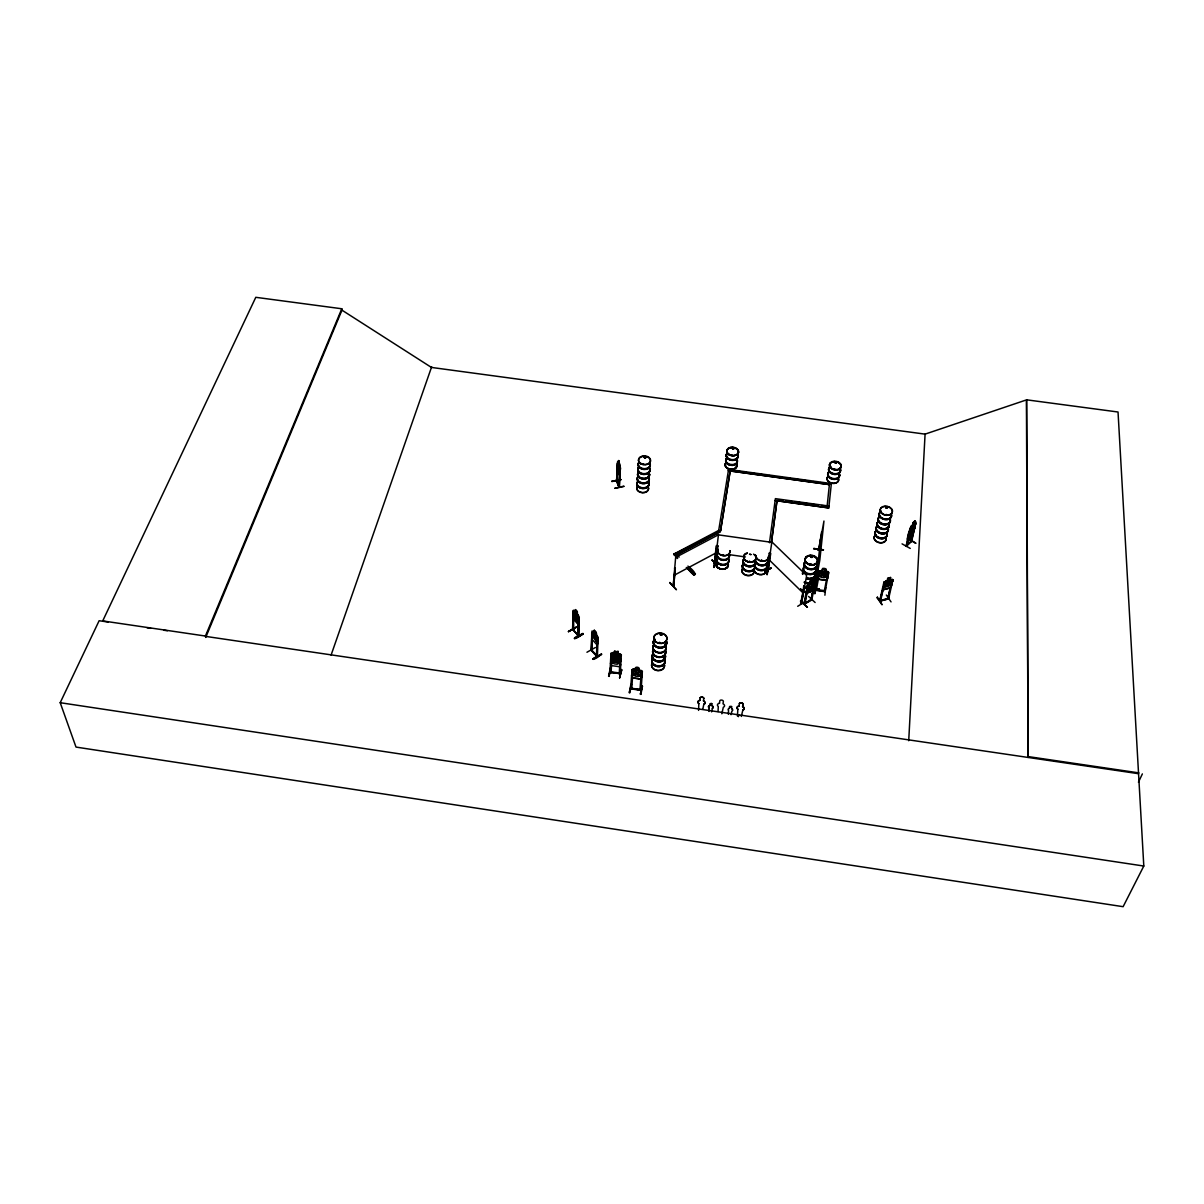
<?xml version="1.0" encoding="UTF-8"?>
<svg xmlns="http://www.w3.org/2000/svg" width="1204" height="1204" viewBox="0 0 1204 1204"><rect width="100%" height="100%" fill="white"/><g stroke="black" fill="none" stroke-linecap="round" stroke-linejoin="round"><path stroke-width="1.5" d="M659.039 642.785L659.942 643.011L659.1 642.695M660.048 642.936L659.416 642.801M660.996 633.801L660.424 634.628L661.688 633.981M659.009 642.68L659.792 642.951M568.469 631.739L576.927 626.848L568.484 631.378M572.547 629.677L573.285 610.443L579.274 616.945L578.778 636.013L572.547 628.97L578.417 636.179L578.341 617.923L578.883 618.51M572.637 629L573.51 630.143L573.375 610.398L575.331 611.993L575.407 609.6L577.228 611.828L578.116 619.879L577.092 620.542L575.256 618.51L574.413 611.587L575.422 611.948M573.104 630.219L573.315 611.858L573.51 630.143M644.275 457.385C645.976 459.762 646.458 455.293 644.215 457.294M575.798 610.473L576.972 611.782M643.448 464.022L643.658 464.458M644.215 457.46L645.901 457.038M578.552 615.545L577.167 614.025L577.378 611.767L575.316 609.645M578.341 617.923L577.905 635.592C579.786 635.682 576.957 633.665 578.733 635.908M578.131 634.643L578.432 635.546L573.224 629.842M578.371 636.103L578.642 617.757M698.576 710.39L698.802 703.527A3.597 2.167 9.3 0 1 699.93 700.231L699.9 700.412A3.597 2.167 9.3 0 0 698.771 703.693L698.802 703.527M582.871 633.454C576.46 640.257 567.505 639.971 582.902 633.545M714.649 561.726C712.753 576.129 715.522 558.34 715.718 563.984L717.96 545.954L716.937 545.532L714.303 563.893L714.724 563.231M715.161 563.487L715.974 563.683M586.95 652.252L595.378 647.526M591.57 649.317L591.57 650.732L592.037 632.401L591.074 650.205L597.079 656.767L597.169 638.572L597.726 639.189M591.345 649.859L591.706 650.762L592.112 630.941L598.042 637.668L597.44 636.179M591.54 650.657L591.736 632.567M708.93 711.459L709.081 707.636A2.393 1.445 9 0 1 709.848 705.454L709.833 705.574A2.393 1.445 9 0 0 709.051 707.756L709.081 707.636M594.114 632.582L594.234 630.189L596.236 632.416L597.064 636.449L596.898 640.513L595.829 641.145L593.03 636.224L594.294 630.339M595.995 634.658L596.236 632.416M597.47 638.421L596.943 656.737L596.432 655.563M596.447 656.195L597.169 638.572M596.898 655.337L597.38 656.601L598.072 637.563L597.109 644.968L592.413 639.76L591.901 636.796M718.066 711.549L718.276 706.537A3.597 2.167 8.8 0 1 719.465 703.256L719.495 703.076M601.488 653.998C595.182 660.755 585.881 661.432 601.533 654.073M611.752 481.329L620.993 479.508L611.903 481.314M616.523 481.465L617.501 462.878L616.915 481.389M616.598 481.54L617.637 461.418L620.211 466.49M619.774 470.96L619.202 471.652L617.938 466.761L618.736 460.56L619.97 466.791L619.142 487.409L619.262 485.995M618.901 461.433L619.428 463.48M618.736 460.56L620.391 467.95L619.458 487.349L616.779 480.215M609.149 676.422L610.262 668.145M619.744 468.807L618.796 486.822L619.172 485.964M612.279 652.809L610.97 653.411L609.961 672.464C619.955 674.029 627.224 673.487 610.202 671.907M617.246 467.423L619.684 475.46L620.481 467.935M610.985 653.321L610.879 672.69L611.963 654.901L611.015 654.765L611.903 655.187M611.963 654.901L611.12 672.63L610.127 671.501M728.345 714.303L728.555 710.48A2.393 1.445 8.5 0 1 729.338 708.419L729.353 708.298M621.339 654.841L617.908 653.652L618.043 651.379C613.047 651.906 607.885 653.832 620.256 653.998L621.339 654.841L620.226 674.029L619.217 673.864L620.346 656.12L621.294 656.255L620.346 656.12M614.582 650.882L614.567 653.23L612.821 653.621L612.4 661.854L614.025 663.81L617.231 664.247L619.037 662.772L619.488 654.585L617.803 653.621M673.217 586.047L675.173 567.731L673.864 585.656L672.901 585.731M716.937 545.532L714.98 563.833L718.442 534.772L675.655 557.392L673.232 585.37M623.883 486.461L614.747 488.297L623.883 486.16M672.916 585.174L673.924 585.024M341.951 310.15L205.733 637.398L205.417 636.043L102.716 620.918L255.79 297.313L341.785 308.766L341.951 310.15L431.438 367.431L925.078 434.132L1026.681 399.833L1118.034 412.009L1143.8 866.037L1123.121 906.687L76.002 747.082L60.2 702.7L99.134 620.722L108.36 622.077M908.719 740.731L925.078 434.132M617.787 653.712L618.043 651.379M614.386 654.991L617.833 655.473L617.697 657.73L621.113 658.979L612.023 656.948L614.251 657.264M619.518 672.84L619.488 673.472M621.761 669.8L619.578 677.581M737.435 716.064L737.841 709.201A3.612 2.182 8.3 0 1 739.075 705.935L739.06 706.101A3.612 2.182 8.3 0 0 737.811 709.382L737.841 709.201M621.279 669.424L619.699 677.912M631.393 684.429L629.271 692.751L630.881 684.444M632.04 669.8L630.625 688.823L641.085 690.359M630.836 688.899L630.791 687.86M632.898 671.335L631.874 671.486L632.898 671.335L631.754 689.034L630.866 687.89M635.456 669.499L633.786 670.056L633.515 674.089L635.125 676.061L638.361 676.543L640.212 675.068L640.513 671.034L638.812 670.071C641.341 666.745 633.349 665.887 635.546 669.68L633.199 669.168L642.364 671.29L641.13 689.726M641.356 672.569L642.319 672.705L641.356 672.569L639.926 690.178L640.031 689.275L641.01 689.787M640.423 694.046L642.469 686.099L640.904 694.422M640.618 679.056L641.943 677.069L642.244 671.305M641.988 685.738L640.483 694.362L641.973 685.979M669.86 582.465C678.273 592.353 679.041 591.962 669.755 582.811M677.521 558.49L673.804 554.096L718.668 530.452L720.549 530.708L676.874 552.997M719.781 532.153L718.668 530.452L719.781 532.153L676.437 555.029L675.324 553.298L679.101 557.136M672.961 585.084L672.87 585.701M675.173 567.731L673.788 585.626M676.437 555.029L719.841 531.611M812.715 588.094C821.7 588.771 821.414 590.667 812.61 588.801M818.765 549.596L818.825 549.611M817.426 570.997L817.847 570.365L814.25 588.034M821.595 531.927L818.66 550.243M814.717 587.417L814.536 588.696L819.819 560.146L823.957 521.031L818.585 550.378M818.253 550.258L818.449 548.904M826.125 580.328L827.569 578.236L826.125 580.328L818.389 579.244L817.682 576.836M825.688 587.462L824.906 595.227M827.599 573.676L828.487 574.067L827.599 573.676L824.258 591.6L825.161 591.646L824.198 590.908M818.886 571.012L815.198 590.231L825.026 591.661L828.713 572.382L827.81 571.448L818.78 570.967M825.553 571.208L826.952 572.156L826.155 576.234L824.168 577.739L821.098 577.303L819.774 575.331L820.541 571.253L822.332 570.756C820.887 566.888 828.427 568.137 825.417 571.268M824.213 590.607C824.243 593.12 823.732 589.478 825.312 590.758M687.89 566.106C698.681 573.736 696.258 580.087 687.619 568.198M822.242 570.666L822.663 568.469M828.773 507.937L775.135 500.503L828.773 507.937L831.362 483.572L728.586 469.44L718.607 531.009M815.108 586.258L814.807 593.843L815.063 586.303M816.478 577.995L820.631 538.956M819.548 572.532L818.63 572.412L819.548 572.532L816.267 590.427L815.228 589.975M815.514 589.704L816.447 589.493M816.312 590.396L816.327 589.448L816.086 590.442M818.389 579.244L826.14 580.253M717.148 565.383L712.076 559.905L716.997 564.781M716.245 545.924L714.378 563.246M699.9 700.412L700.216 697.884A1.806 1.099 9.2 0 1 702.128 697.071A1.806 1.099 9.2 0 1 703.783 698.41L703.467 700.939A3.597 2.167 9.3 0 1 703.798 704.43L703.828 704.265A3.597 2.167 9.3 0 0 703.497 700.758L703.467 700.939M819.277 589.433L812.655 588.425M819.352 589.057L812.7 588.184M767.625 569.868C768.694 572.758 764.555 570.109 767.67 570.335M767.43 571.223L766.572 570.846L767.565 570.982L771.869 541.905L806.65 575.527L801.322 604.167L800.69 602.873L801.729 603.339M767.249 570.049L768.137 571.087L767.204 570.756L770.184 552.847L768.122 571.117L766.557 570.485L767.926 570.816M769.266 553.178L770.139 553.554L769.266 553.178L766.436 571.087M768.543 567.475L767.098 574.79L768.122 567.084M709.833 705.574L710.24 703.572M712.226 705.815L712.196 705.92A2.393 1.445 9 0 1 712.422 708.133L712.407 708.253A2.393 1.445 9 0 0 712.196 705.92L711.624 703.437M719.465 703.256L719.781 700.924A1.806 1.099 8.8 0 1 721.708 700.096A1.806 1.099 8.8 0 1 723.348 701.435L723.032 703.783A3.597 2.167 8.8 0 1 723.318 707.275L721.828 713.791M767.881 570.576L768.197 566.888M768.679 563.216L769.16 559.544M771.373 543.019L777.062 500.217L771.448 542.462M767.791 570.019L769.01 560.838M766.361 566.076L766.858 562.403M769.476 542.748L775.391 498.637L829.014 506.056L821.519 505.59M742.657 706.447A3.612 2.182 8.3 0 1 742.883 709.954L742.853 710.134A3.612 2.182 8.3 0 0 742.627 706.628L743.003 704.114A1.806 1.099 8.3 0 0 741.378 702.775A1.806 1.099 8.3 0 0 739.422 703.587L739.06 706.101M742.627 706.628L743.003 704.114M739.422 703.587L739.391 703.768A1.806 1.099 8.3 0 1 741.348 702.955A1.806 1.099 8.3 0 1 742.973 704.295M729.338 708.419L729.639 706.567M731.039 714.694L731.881 711.097A2.393 1.445 8.5 0 0 731.716 708.765L731.731 708.644M731.716 708.765L731.445 706.387M729.549 706.868L731.656 706.658M738.458 716.651L738.744 714.785M715.944 563.939C715.251 561.937 713.385 564.029 715.883 563.306M714.183 567.25L714.74 563.607M717.96 545.954L716.455 546.134M766.632 571.193L766.782 570.139M767.851 571.268L770.771 553.404M764.675 571.433L771.132 568.017L764.69 571.96M703.783 698.41L703.753 698.591A1.806 1.099 9.2 0 0 702.098 697.236A1.806 1.099 9.2 0 0 700.186 698.064L700.216 697.884M720.549 530.708L730.196 470.96L720.489 531.265M797.695 606.289L805.386 601.609M801.367 603.475L800.585 603.505L801.262 604.107L804.091 585.821L800.66 603.64L800.72 602.828M800.946 600.57L800.449 601.172L807.417 607.283L800.931 600.585L807.327 607.298M804.091 585.821L801.503 603.866M807.448 585.084L804.031 603.987L812.023 599.246L811.361 599.622M807.538 586.619L808.23 586.213L804.257 604.212L805.145 603.174M817.486 570.32L811.797 599.983L804.332 604.167L804.919 602.918M808.004 586.002L804.498 603.535M808.471 591.555L810.473 580.614L813.016 579.184L810.909 590.231L812.504 581.412L813.648 581.532L811.3 588.049L808.937 589.388L807.974 588.365M810.533 580.644L808.727 584.286L805.024 603.761M813.091 579.259L810.533 580.689L810.006 582.917M620.767 664.743L619.518 666.64M827.163 505.8L829.526 483.316L831.362 483.572M811.044 600.314L814.852 582.089L811.044 600.314L811.887 599.833M813.904 586.694L814.988 580.734L810.894 600.043M906.597 545.096L905.995 546.24L911.413 540.987M619.593 666.73L611.542 665.631L610.488 663.238M815.409 590.306L815.559 589.298M640.694 679.146L632.567 677.957L631.543 675.549M815.123 602.512L808.576 596.447M611.542 665.631L610.609 663.253M638.918 670.101L641.296 670.447M610.774 657.55L612.083 656.933M632.567 677.957L631.664 675.564M629.842 692.842L631.453 684.173M631.754 688.026L631.558 689.004M827.464 578.296L828.608 572.397M619.548 677.942L621.761 669.83M620.978 660.74L619.804 662.727L611.737 661.553L610.684 659.145M608.577 676.332L610.308 668.115M609.013 676.347L610.744 668.16M702.76 709.322L703.828 704.265M711.609 711.865L712.422 708.133M616.297 480.908L619.067 487.319M877.505 597.184L876.918 597.681L882.02 604.423M887.152 580.584L885.527 581.683L884.579 585.761L885.647 587.07L888.417 586.303L890.298 584.151L891.276 580.087L889.952 579.771L890.599 577.484L887.679 578.387L887.152 580.584L883.947 582.104L879.612 601.022L888.702 598.794L879.763 601.278L884.609 583.263L880.606 600.751M879.974 601.263L880.756 600.119M884.609 583.263L879.913 600.645M886.34 595.017L891.05 601.895M887.799 598.087L887.845 599.065L888.687 597.861M891.833 581.231L887.709 599.02L891.833 581.231L892.796 581.261L891.983 581.487M891.366 585.46L892.751 579.666L892.029 579.184L883.947 582.104M888.552 597.876L887.905 598.418L888.763 598.132M891.411 585.55L892.901 579.696M888.597 598.809L892.646 581.005M902.067 543.862L910.239 548.422M907.395 539.166L908.809 533.342L912.527 527.442M911.338 525.817C906.431 536.156 905.092 549.385 913.384 532.048M906.055 546.104L910.645 527.232M741.303 716.44L742.883 709.954M910.826 528.059L906.266 546.405L911.684 541.153L915.732 523.334L910.856 541.514L911.744 541.093M906.431 546.315L913.309 522.566M910.314 532.89L909.652 535.599L911.323 533.959L912.963 528.044L911.308 529.685M912.602 524.733L914.95 520.79L913.129 522.536M914.393 521.528L913.129 523.304M909.426 534.636L909.893 535.494L912.858 531.235L914.95 520.79M912.873 530.377L910.886 535.69L909.231 537.33L908.764 536.487M911.428 525.922L916.033 522.039L911.247 541.634M767.219 570.651L768.062 571.027M915.747 543.079L907.681 538.218M885.708 514.845L886.535 514.514L885.527 514.68M886.445 506.914C883.525 508.344 889.681 508.359 886.31 506.869M885.858 507.396L885.692 507.2M887.092 507.2L885.647 507.366M887.423 507.862L887.152 507.185M811.812 557.332L811.902 556.474M810.337 564.179L811.15 563.893M811.15 557.437L811.33 556.158L811.361 557.226M835.019 462.953L835.952 462.11M834.778 468.853L834.929 469.139M761.229 560.266L762.087 560.793M762.298 560.522L761.5 560.101M749.731 561.651L749.505 561.079M591.525 650.04L591.525 649.347M722.656 555.044L723.499 554.653M723.634 555.285L722.851 554.683M577.92 634.959L577.89 635.501M331.085 655.096L431.664 366.784M911.037 531.656L910.796 529.941M732.243 448.55L733.973 448.46M732.815 448.987L733.086 448.054M733.808 448.43L732.935 448.866M731.851 455.157L732.183 455.398M661.869 635.11C663.163 633.214 659.085 636.63 660.499 633.891M660.168 642.605L659.31 642.274M1026.681 399.833L1028.096 757.436L1026.425 400.706M912.813 533.944L911.744 536.638L907.545 540.596M645.765 457.4L645.464 457.926M205.417 636.043L341.785 308.766M578.326 624.214L578.958 622.769L578.371 624.334L573.766 619.232L573.149 616.328L573.811 619.217L578.371 624.334M578.462 624.289L579.124 622.799M1138.442 782.239L1142.37 773.901M597.199 644.908L597.741 643.418M910.465 532.815L909.231 535.328L911.277 531.762L911.864 532.83M912.602 527.683L913.114 528.827L914.859 523.228L912.873 526.675L911.819 526.148L912.361 527.563L910.931 530.949M913.971 527.021L910.946 531.28L910.465 530.392M909.471 531.476L914.438 525.982M890.087 587.943L883.104 589.809L890.087 587.943L891.502 585.535M619.714 662.636L620.888 660.62M906.838 545.909L906.145 545.608M910.405 530.573L911.353 528.887M811.406 557.422L812.053 556.534M812.203 557.181L812.098 556.308M812.519 557.362L812.595 556.639M834.778 462.396L835.471 462.035M836.027 463.194L835.155 462.17M750.905 554.427L749.926 554.246M732.318 448.64L733.943 448.866M818.344 549.596L818.223 550.228M644.697 457.415L644.908 457.791M816.387 589.794L815.349 589.644M912.03 532.665L911.774 530.904M630.685 688.236L631.829 688.372M912.647 529.098L914.167 528.195M911.97 532.108L910.314 533.748L912.376 525.426L914.062 523.8L913.068 527.894L911.383 529.519M913.294 525.772L912.045 527.563L913.114 526.509M906.717 545.186L911.247 541.228M909.17 534.651C923.001 516.531 908.824 539.106 909.08 533.086M916.018 523.514L915.236 523.815M619.262 658.633L617.441 660.123L614.236 659.657L612.61 657.67M660.56 634.267L661.568 634.312L660.8 634.869M836.359 463.013L835.38 463.164M815.454 589.358L825.207 590.743M640.995 689.741L631.844 688.703M630.685 688.537L641.01 690.012M610.052 671.546L610.925 672.013M729.759 706.537L730.542 706.312M804.573 603.52L810.894 599.637M811.631 586.318L809.254 587.642L810.006 583.564L812.384 582.239M806.725 592.534L812.715 589.177C816.447 582.555 809.976 594.701 806.785 592.534L807.312 585.009L815.078 580.81M764.916 571.659L771.147 568.032M712.091 560.161L717.343 564.917M591.736 650.31L596.717 655.397M675.384 567.957L674.451 568.122M574.714 638.692L583.188 634.177M693.895 574.609L695.43 573.781M576.927 626.863L568.423 631.618M674.029 575.331L716.335 552.756M572.953 629.406L572.863 628.774M673.743 554.653L675.278 553.84M814.325 587.281L814.1 588.5M661.643 635.125L660.635 634.794M750.935 554.698L749.475 554.201M835.892 463.073L835.862 462.201M710.435 703.572L711.88 703.663M880.049 600.691L887.664 598.328M890.599 577.484L887.679 578.387M883.947 583.744L884.774 583.519M612.61 657.836L614.371 657.339M913.851 527.156L913.685 525.125L911.879 526.69M611.873 481.555L620.963 479.734M616.945 481.013L618.841 486.822M617.908 461.418L618.555 462.968M812.113 557.452L810.894 557.031M610.262 672.118L620.406 673.698M886.475 507.983L885.873 507.847M645.224 457.595L644.441 457.686M813.633 548.753L823.401 550.077M734.019 470.749L746.856 472.51M750.528 473.022L756.037 473.774M759.709 474.271L765.217 475.038M768.874 475.535L774.383 476.302M778.055 476.799L781.727 477.311M785.399 477.807L790.893 478.575M794.565 479.072L800.073 479.824M803.745 480.336L809.239 481.088M812.911 481.6L816.583 482.097M820.255 482.608L825.763 483.361M614.326 658.061L617.547 658.513L614.326 657.926M779.003 499.69L782.705 500.202M786.408 500.713L791.946 501.496M795.648 502.008L808.591 503.799M812.279 504.31L817.832 505.078M718.352 534.862L771.839 542.357M729.007 554.623L745.411 556.94M822.753 568.634L825.839 569.071M765.789 570.29L767.821 570.606M815.334 589.99L825.086 591.375M632.672 677.807L640.633 678.966M631.874 688.252L640.077 689.576M1028.412 756.624L1138.864 772.878M147.099 627.781L150.786 628.322M163.699 630.219L167.386 630.761M206.125 636.464L1138.487 773.69M60.2 702.7L1143.8 866.037M617.577 657.79L619.262 658.738M907.65 538.444L915.717 543.335M892.796 579.756L890.132 579.741M806.785 592.534L806.469 590.878M769.115 559.815L803.444 593.331M689.094 567.927L695.37 574.338M673.804 554.096L677.566 557.949M686.31 567.46L693.835 575.151M591.149 649.558L597.319 656.526M882.637 588.034L883.149 589.9M582.917 633.831L574.474 638.406M877.43 597.229L881.96 604.784M617.486 470.343L619.684 475.46M817.787 576.836L818.494 579.184M754.682 566.678A6.231 4.635 7.9 0 1 747.097 571.464A6.231 4.635 7.9 0 1 743.545 563.969M754.336 565.173A6.321 4.696 7.9 0 1 752.109 570.877A6.321 4.696 7.9 0 1 744.057 569.733A6.321 4.696 7.9 0 1 743.515 563.653M753.644 569.522A6.216 4.635 7.9 0 1 748.135 575.738A6.216 4.635 7.9 0 1 742.206 569.04M754.773 554.623A6.276 4.65 7.9 0 1 753.854 561.124A6.276 4.65 7.9 0 1 745.05 559.89A6.276 4.65 7.9 0 1 745.998 553.388M742.266 568.77A6.201 4.62 7.9 0 0 747.368 575.377A6.201 4.62 7.9 0 0 754.125 570.44A6.216 4.62 8.4 0 0 761.274 574.699A6.216 4.62 8.4 0 0 766.391 569.688M753.523 554.126A6.261 4.62 7.9 0 1 754.186 561.275A6.261 4.62 7.9 0 1 744.704 559.935A6.261 4.62 7.9 0 1 747.338 553.253M754.757 554.773A6.276 4.65 7.9 0 1 753.403 561.5A6.276 4.65 7.9 0 1 744.433 559.333A6.276 4.65 7.9 0 1 747.368 552.997M743.395 559.815A6.336 4.696 7.9 0 0 748.602 566.527A6.336 4.696 7.9 0 0 755.51 561.531A6.246 4.62 8.3 0 0 761.786 565.79A6.246 4.62 8.3 0 0 767.791 561.997M754.336 564.676A6.231 4.635 7.9 0 1 752.139 570.29A6.231 4.635 7.9 0 1 744.192 569.161A6.231 4.635 7.9 0 1 743.666 563.156M755.375 561.817A6.246 4.635 7.9 0 1 748.572 566.753A6.246 4.635 7.9 0 1 743.44 560.131M754.366 564.932A6.321 4.696 7.9 0 1 752.139 570.621A6.321 4.696 7.9 0 1 744.087 569.492A6.321 4.696 7.9 0 1 743.545 563.397M755.54 561.275A6.336 4.696 7.9 0 1 747.834 566.121A6.336 4.696 7.9 0 1 744.207 558.536M744.328 558.295A6.246 4.635 7.9 0 0 747.895 565.775A6.246 4.635 7.9 0 0 755.495 560.989A6.336 4.681 8.3 0 0 761.861 565.323A6.336 4.681 8.3 0 0 767.956 561.485M767.053 566.858A6.231 4.62 8.3 0 1 761.063 570.651A6.231 4.62 8.3 0 1 754.757 566.332M766.527 564.465A6.231 4.62 8.3 0 1 766.993 565.654M767.174 566.587A6.306 4.681 8.3 0 1 760.281 570.365A6.306 4.681 8.3 0 1 754.667 564.827M766.647 564.164A6.306 4.681 8.3 0 1 767.129 565.368M768.528 557.256A6.276 4.635 8.3 0 1 761.68 560.989A6.276 4.635 8.3 0 1 756.097 555.511M766.406 569.537A6.216 4.62 8.4 0 1 761.289 574.549A6.216 4.62 8.4 0 1 754.186 570.229M768.408 556.293A6.246 4.62 8.3 0 1 762.463 561.29A6.246 4.62 8.3 0 1 756.082 555.751M767.911 561.726A6.336 4.681 8.3 0 1 761.831 565.579A6.336 4.681 8.3 0 1 755.42 561.199M767.174 566.046A6.231 4.62 8.3 0 1 760.371 569.763A6.231 4.62 8.3 0 1 754.833 564.315M766.647 563.653A6.231 4.62 8.3 0 1 767.114 564.842M767.911 561.184A6.246 4.62 8.3 0 1 761.906 564.977A6.246 4.62 8.3 0 1 755.585 560.658M664.834 644.892A6.607 5.162 5 0 1 663.976 651.816A6.607 5.162 5 0 1 655.051 651.439A6.607 5.162 5 0 1 654.374 644.456M664.939 644.576A6.697 5.222 5 0 1 664.066 651.59A6.697 5.222 5 0 1 655.006 651.213A6.697 5.222 5 0 1 654.329 644.125M665.315 650.371A6.607 5.162 5 0 1 659.13 657.264A6.607 5.162 5 0 1 653.14 649.859M665.345 650.009A6.607 5.162 5 0 1 659.16 656.902A6.607 5.162 5 0 1 653.17 649.498M666.233 640.904A6.727 5.237 4.9 0 1 663.554 647.225A6.727 5.237 4.9 0 1 655.006 645.991A6.727 5.237 4.9 0 1 654.72 639.234M664.954 644.321A6.697 5.222 5 0 1 664.081 651.334A6.697 5.222 5 0 1 655.036 650.958A6.697 5.222 5 0 1 654.344 643.884M666.549 642.53A6.637 5.162 4.9 0 1 658.197 647.857A6.637 5.162 4.9 0 1 654.78 639.565M666.248 640.648A6.727 5.237 4.9 0 1 663.585 646.969A6.727 5.237 4.9 0 1 655.021 645.735A6.727 5.237 4.9 0 1 654.75 638.978M666.625 641.702A6.637 5.162 4.9 0 1 659.115 647.21A6.637 5.162 4.9 0 1 653.953 639.866M663.615 658.648A6.547 5.147 5 0 1 662.772 665.556A6.547 5.147 5 0 1 653.922 665.195A6.547 5.147 5 0 1 653.26 658.227M663.72 658.332A6.637 5.207 5 0 1 662.847 665.33A6.637 5.207 5 0 1 653.892 664.954A6.637 5.207 5 0 1 653.215 657.896M664.111 663.84A6.532 5.147 5 0 1 657.986 670.718A6.532 5.147 5 0 1 652.071 663.344M664.111 663.57A6.517 5.132 5 0 1 658.016 670.432A6.517 5.132 5 0 1 652.101 663.073M665.27 650.611A6.577 5.147 5 0 1 659.115 657.489A6.577 5.147 5 0 1 653.155 650.115M664.999 654.75A6.667 5.222 5 0 1 662.351 661.056A6.667 5.222 5 0 1 653.877 659.822A6.667 5.222 5 0 1 653.606 653.095M663.69 657.851A6.547 5.147 5 0 1 662.832 664.758A6.547 5.147 5 0 1 653.998 664.382A6.547 5.147 5 0 1 653.336 657.414M665.315 656.376A6.562 5.147 5 0 1 657.881 661.854A6.562 5.147 5 0 1 652.779 654.555M663.735 658.091A6.637 5.207 5 0 1 662.877 665.09A6.637 5.207 5 0 1 653.907 664.713A6.637 5.207 5 0 1 653.23 657.655M665.014 654.509A6.667 5.222 5 0 1 658.784 661.478A6.667 5.222 5 0 1 652.734 653.998M665.391 655.563A6.577 5.147 5 0 1 657.956 661.056A6.577 5.147 5 0 1 652.839 653.742M728.315 559.062A6.201 4.605 6.9 0 1 723.544 565.233A6.201 4.605 6.9 0 1 716.5 559.725M728.435 558.761A6.291 4.681 6.9 0 1 723.589 565.007A6.291 4.681 6.9 0 1 716.455 559.439M729.985 550.634A6.261 4.62 6.9 0 1 723.92 555.616A6.261 4.62 6.9 0 1 717.629 550.093M716.425 562.479A6.201 4.62 6.9 0 0 722.265 569.131A6.201 4.62 6.9 0 0 727.848 562.96A6.17 4.59 6.9 0 1 722.265 568.995A6.17 4.59 6.9 0 1 716.47 562.373M729.94 550.875A6.231 4.605 6.9 0 1 723.077 555.766A6.231 4.605 6.9 0 1 718.02 549.19M729.052 553.9A6.321 4.681 6.9 0 1 723.363 560.146A6.321 4.681 6.9 0 1 717.433 553.388M728.871 559.439A6.216 4.605 6.9 0 1 722.836 564.42A6.216 4.605 6.9 0 1 716.591 558.912M728.932 554.201A6.231 4.62 6.9 0 1 723.333 560.372A6.231 4.62 6.9 0 1 717.479 553.705M728.917 559.709A6.291 4.681 6.9 0 1 722.806 564.766A6.291 4.681 6.9 0 1 716.485 559.183M729.489 554.562A6.231 4.62 6.9 0 1 722.626 559.469A6.231 4.62 6.9 0 1 717.569 552.892M649.438 468.838A6.02 4.274 3.7 0 1 643.749 474.526A6.02 4.274 3.7 0 1 638.331 468.356M649.528 468.537A6.11 4.334 3.7 0 1 647.06 473.759A6.11 4.334 3.7 0 1 639.294 472.69A6.11 4.334 3.7 0 1 639.098 467.092M638.888 471.426A6.02 4.289 3.7 0 0 641.943 478.319A6.02 4.289 3.7 0 0 649.558 473.94A5.99 4.274 3.7 0 1 641.943 478.199A5.99 4.274 3.7 0 1 638.918 471.321M649.874 463.51A6.125 4.349 3.7 0 1 644.095 469.274A6.125 4.349 3.7 0 1 638.587 463.013M649.498 467.995A6.02 4.289 3.7 0 1 643.809 473.684A6.02 4.289 3.7 0 1 638.391 467.513M649.784 463.826A6.035 4.289 3.7 0 1 644.08 469.515A6.035 4.289 3.7 0 1 638.647 463.329M649.558 468.266A6.11 4.334 3.7 0 1 647.075 473.503A6.11 4.334 3.7 0 1 639.309 472.435A6.11 4.334 3.7 0 1 639.113 466.836M649.904 463.254A6.125 4.349 3.7 0 1 644.11 469.018A6.125 4.349 3.7 0 1 638.602 462.757M649.844 462.983A6.05 4.289 3.7 0 1 644.125 468.672A6.05 4.289 3.7 0 1 638.692 462.486M648.459 482.97A5.975 4.274 3.7 0 1 642.831 488.643A5.975 4.274 3.7 0 1 637.458 482.488M648.565 482.653A6.05 4.334 3.7 0 1 642.846 488.418A6.05 4.334 3.7 0 1 637.398 482.172M648.188 487.063A5.96 4.289 3.7 0 1 642.56 492.752A5.96 4.289 3.7 0 1 637.202 486.582A5.96 4.289 3.7 0 0 642.575 492.587A5.96 4.289 3.7 0 0 648.203 486.898M649.483 474.572A5.99 4.274 3.7 0 1 641.898 478.936A5.99 4.274 3.7 0 1 638.857 472.058M648.128 476.724A6.065 4.334 3.7 0 1 647.285 482.533A6.065 4.334 3.7 0 1 639.098 482.172A6.065 4.334 3.7 0 1 638.526 476.302M648.52 482.142A5.975 4.274 3.7 0 1 642.876 487.816A5.975 4.274 3.7 0 1 637.518 481.66M648.053 477.04A5.99 4.274 3.7 0 1 644.697 483.647A5.99 4.274 3.7 0 1 637.337 478.62M637.759 477.552A5.99 4.274 3.7 0 1 638.572 476.618M648.58 482.413A6.05 4.334 3.7 0 1 642.861 488.162A6.05 4.334 3.7 0 1 637.413 481.916M648.143 476.468A6.065 4.334 3.7 0 1 647.3 482.277A6.065 4.334 3.7 0 1 639.113 481.916A6.065 4.334 3.7 0 1 638.541 476.047M648.098 476.212A5.99 4.274 3.7 0 1 647.27 481.946A5.99 4.274 3.7 0 1 639.189 481.585A5.99 4.274 3.7 0 1 638.617 475.791M649.528 474.301A6.02 4.289 3.7 0 1 641.913 478.68A6.02 4.289 3.7 0 1 638.857 471.787M737.42 460.635A5.96 4.199 6.5 0 1 730.106 464.94A5.96 4.199 6.5 0 1 726.78 458.152M726.373 462.306A5.854 4.124 6.5 0 0 726.825 467.649A5.854 4.124 6.5 0 0 734.274 468.672A5.854 4.124 6.5 0 0 736.396 463.69A5.869 4.139 6.5 0 1 734.274 468.807A5.869 4.139 6.5 0 1 726.795 467.784A5.869 4.139 6.5 0 1 726.343 462.411M737.601 454.63A5.975 4.199 6.5 0 1 732.243 460.229A5.975 4.199 6.5 0 1 726.599 454.149M737.405 460.109A5.885 4.139 6.5 0 1 730.196 464.353A5.885 4.139 6.5 0 1 726.9 457.655M737.48 454.946A5.9 4.139 6.5 0 1 732.213 460.455A5.9 4.139 6.5 0 1 726.629 454.465M737.631 454.39A5.975 4.199 6.5 0 1 732.273 459.973A5.975 4.199 6.5 0 1 726.629 453.893M737.585 454.119A5.9 4.139 6.5 0 1 735.448 459.115A5.9 4.139 6.5 0 1 727.938 458.092A5.9 4.139 6.5 0 1 727.472 452.734M838.872 473.849A5.93 4.154 9.7 0 1 834.688 479.433A5.93 4.154 9.7 0 1 827.705 474.406M828.021 473.368A5.93 4.154 9.7 0 1 828.713 472.45M838.992 473.548A6.005 4.214 9.7 0 1 837.126 478.68A6.005 4.214 9.7 0 1 829.466 477.627A6.005 4.214 9.7 0 1 828.698 472.134M838.586 478.996A5.93 4.154 9.7 0 1 831.633 483.301A5.93 4.154 9.7 0 1 827.961 476.528M838.616 478.725A5.9 4.139 9.7 0 1 831.678 483.015A5.9 4.139 9.7 0 1 828.021 476.257M839.925 468.642A6.035 4.214 9.6 0 1 837.608 473.955A6.035 4.214 9.6 0 1 829.691 472.118A6.035 4.214 9.6 0 1 830.625 466.49M839.504 474.105A5.93 4.154 9.7 0 1 832.536 478.409A5.93 4.154 9.7 0 1 828.864 471.637M839.79 468.958A5.945 4.154 9.6 0 1 834.823 474.542A5.945 4.154 9.6 0 1 828.909 468.476M829.601 467.558A5.945 4.154 9.6 0 1 830.625 466.836M839.037 473.292A6.02 4.214 9.7 0 1 837.171 478.424A6.02 4.214 9.7 0 1 829.511 477.371A6.02 4.214 9.7 0 1 828.743 471.878M839.971 468.401A6.035 4.214 9.6 0 1 837.668 473.699A6.035 4.214 9.6 0 1 829.737 471.863A6.035 4.214 9.6 0 1 830.67 466.249M839.94 468.13A5.945 4.154 9.6 0 1 838.104 473.187A5.945 4.154 9.6 0 1 830.519 472.149A5.945 4.154 9.6 0 1 829.752 466.731M890.132 520.083A6.186 4.41 11.7 0 1 883.014 524.673A6.186 4.41 11.7 0 1 879.01 517.464M890.283 519.782A6.276 4.47 11.7 0 1 883.074 524.447A6.276 4.47 11.7 0 1 878.995 517.133M889.154 524.402A6.186 4.41 11.8 0 1 882.05 529.007A6.186 4.41 11.8 0 1 878.047 521.783M889.244 523.921A6.17 4.395 11.8 0 1 882.156 528.511A6.17 4.395 11.8 0 1 878.167 521.317M889.229 524.041A6.186 4.41 11.8 0 1 882.126 528.631A6.186 4.41 11.8 0 1 878.122 521.422M889.169 524.222A6.155 4.395 11.8 0 1 882.096 528.812A6.155 4.395 11.8 0 1 878.107 521.618M891.532 516.019A6.306 4.47 11.7 0 1 882.637 518.984A6.306 4.47 11.7 0 1 881.147 511.399M890.313 519.255A6.201 4.41 11.7 0 1 883.209 523.845A6.201 4.41 11.7 0 1 879.191 516.636M890.343 519.526A6.276 4.47 11.7 0 1 883.119 524.192A6.276 4.47 11.7 0 1 879.055 516.877M891.472 514.575A6.306 4.47 11.7 0 1 887.709 519.33A6.306 4.47 11.7 0 1 880.079 516.772A6.306 4.47 11.7 0 1 881.208 511.143M891.442 514.289A6.216 4.41 11.7 0 1 884.308 518.894A6.216 4.41 11.7 0 1 880.274 511.67M886.957 534.004A6.14 4.395 11.9 0 1 879.898 538.594A6.14 4.395 11.9 0 1 875.925 531.4M886.565 532.559A6.216 4.455 11.8 0 1 884.774 538.037A6.216 4.455 11.8 0 1 876.873 536.924A6.216 4.455 11.8 0 1 875.925 531.084M885.512 536.909A6.125 4.41 11.9 0 1 883.315 542.492A6.125 4.41 11.9 0 1 875.248 540.581A6.125 4.41 11.9 0 1 876.06 534.666M885.542 536.743A6.125 4.41 11.9 0 1 880.606 542.718A6.125 4.41 11.9 0 1 874.375 536.262M875.067 535.283A6.125 4.41 11.9 0 1 876.091 534.516M888.206 528.857A6.246 4.455 11.8 0 1 881.027 533.522A6.246 4.455 11.8 0 1 876.994 526.223M886.611 532.048A6.14 4.395 11.8 0 1 884.85 537.451A6.14 4.395 11.8 0 1 877.039 536.367A6.14 4.395 11.8 0 1 876.106 530.588M888.055 529.143A6.155 4.395 11.8 0 1 880.982 533.748A6.155 4.395 11.8 0 1 877.009 526.539M886.611 532.318A6.231 4.455 11.8 0 1 884.835 537.782A6.231 4.455 11.8 0 1 876.918 536.683A6.231 4.455 11.8 0 1 875.97 530.829M887.724 527.442A6.246 4.455 11.8 0 1 885.933 532.92A6.246 4.455 11.8 0 1 878.002 531.822A6.246 4.455 11.8 0 1 877.054 525.967M887.709 527.186A6.155 4.395 11.8 0 1 885.948 532.589A6.155 4.395 11.8 0 1 878.122 531.491A6.155 4.395 11.8 0 1 877.189 525.727M889.199 525.817A6.155 4.395 11.8 0 1 882.788 529.384A6.155 4.395 11.8 0 1 877.024 524.131M877.325 523.018A6.155 4.395 11.8 0 1 878.002 522.039M815.8 569.522A6.351 4.681 10.1 0 1 808.26 574.383A6.351 4.681 10.1 0 1 804.422 566.768M815.424 568.002A6.441 4.756 10.1 0 1 813.347 573.796A6.441 4.756 10.1 0 1 805.145 572.637A6.441 4.756 10.1 0 1 804.407 566.452M810.172 564.872A6.441 4.756 10.1 0 1 811.797 565.263M802.647 574.368A6.336 4.696 10.1 0 1 803.67 570.922A6.306 4.665 10.1 0 0 802.963 571.96M814.566 572.246A6.336 4.696 10.1 0 1 813.543 577.363A6.306 4.681 10.2 0 1 813.859 580.975M813.543 577.363A6.336 4.696 10.1 0 1 806.755 578.101M802.677 574.173A6.336 4.696 10.1 0 1 803.715 570.711M816.944 565.549A6.456 4.756 10 0 1 809.193 569.236A6.456 4.756 10 0 1 804.513 562.554M815.951 568.694A6.351 4.696 10.1 0 1 808.411 573.571A6.351 4.696 10.1 0 1 804.573 565.955M810.262 564.39A6.351 4.696 10.1 0 1 811.872 564.781M816.794 565.82A6.366 4.696 10 0 1 809.163 569.462A6.366 4.696 10 0 1 804.543 562.87M816.899 564.044A6.456 4.756 10 0 1 810.066 569.146A6.456 4.756 10 0 1 804.558 562.298M816.869 563.758A6.366 4.696 10 0 1 810.126 568.785A6.366 4.696 10 0 1 804.693 562.042M814.551 572.141A6.291 4.65 10.1 0 1 813.528 577.228A6.291 4.65 10.1 0 1 806.785 577.95M802.677 572.818A6.291 4.65 10.1 0 1 803.775 570.621M802.872 572.367A6.321 4.681 10.1 0 1 803.625 571.343A6.306 4.665 10.1 0 0 802.887 572.382M810.728 583.172A6.396 4.741 10.1 0 1 804.377 582.269M813.754 577.047A6.396 4.741 10.1 0 1 813.994 580.719M809.073 583.654A6.306 4.681 10.2 0 1 804.377 582.51M806.65 587.943A6.381 4.741 10.2 0 1 803.55 586.86M813.483 584.106A6.381 4.741 10.2 0 1 813.136 585.31M813.287 581.517A6.396 4.741 10.1 0 1 812.173 582.36M810.774 582.932A6.396 4.741 10.1 0 1 804.422 582.029M813.799 576.791A6.396 4.741 10.1 0 1 814.039 580.463M814.265 577.739A6.306 4.681 10.1 0 1 812.158 582.014M810.789 582.586A6.306 4.681 10.1 0 1 804.528 581.698M806.605 588.199A6.381 4.741 10.2 0 1 803.519 587.116M806.71 587.597A6.276 4.665 10.2 0 1 803.67 586.529M800.72 589.192A6.276 4.681 10.2 0 0 802.812 591.224A6.246 4.65 10.2 0 1 800.735 589.343A6.276 4.681 10.2 0 0 802.782 591.375M806.56 588.41A6.276 4.665 10.2 0 1 803.519 587.341M802.857 591.089A6.246 4.65 10.2 0 1 800.78 589.072M575.407 612.67L575.301 616.764L577.137 618.796L577.243 614.702L575.407 612.67M594.189 633.259L594.023 637.337L595.905 639.399L596.055 635.336L594.189 633.259M594.61 631.077L595.799 633.138L594.61 631.077M618.615 463.69L619.292 469.876L618.615 463.69M614.552 653.877L614.115 662.095L617.321 662.531L617.772 654.344L614.552 653.877M615.033 655.623L617.065 656.616L615.033 655.623M615.259 651.409L617.291 652.448L615.259 651.409M635.516 670.312L635.245 674.345L638.481 674.812L638.767 670.794L635.516 670.312M636.269 667.874L638.316 668.897L636.269 667.874M823.416 549.807L813.663 548.482L823.446 549.852M728.375 470.719L829.39 484.61L728.375 470.719M618.119 462.908L617.848 468.04L618.766 467.754L619.488 471.787L619.714 466.64L619.458 465.903L618.826 466.791L618.179 462.968M810.894 580.779L812.429 579.922L810.894 580.779M822.197 571.479L821.429 575.572L824.499 576.009L825.297 571.915L820.962 571.418L822.573 574.233L819.894 576.505L823.145 574.79L825.613 577.303L823.942 574.398L826.516 572.291L823.385 573.826L822.031 571.584M823.235 568.995L825.086 570.019L823.235 568.995M631.919 669.755L633.244 669.258L631.919 669.755M887.017 581.276L886.054 585.34L888.823 584.557L889.786 580.494L887.017 581.276M888.116 578.582L889.891 578.086L888.116 578.582M574.549 611.933L575.738 615.831L574.368 616.975L576.114 616.734L577.769 620.737L576.55 616.704L577.845 615.575L576.174 615.786L574.549 611.933M593.316 632.506L594.49 636.419L593.06 637.518L594.866 637.322L596.522 641.356L595.318 637.322C597.786 637.172 596.07 634.252 594.942 636.389L593.316 632.506M613.242 653.802L615.289 656.616L612.881 658.844L616.042 657.143L618.826 659.717L616.719 656.812L619.006 654.645L616.072 656.225L613.242 653.802M613.077 657.76L615.124 660.544L612.716 662.772L615.786 661.101L618.645 663.6L616.538 660.725C621.896 654.013 615.063 664.156 613.077 657.76M634.207 670.237L636.239 673.051L633.771 675.263L636.901 673.608L639.76 676.136L637.668 673.247L640.031 671.095L637.021 672.66L634.207 670.237M885.978 581.683L887.273 583.669L884.699 586.784L887.754 583.955L889.816 585.355L888.507 583.308L890.96 580.358L888.04 582.977L886.144 581.607M912.18 534.666L908.042 538.82L912.301 534.742M601.518 654.314L592.985 658.994L601.518 654.314M908.042 537.33L908.042 538.82L908.102 537.255M656.285 642.108A6.667 5.177 4.9 0 0 666.971 639.098A6.667 5.177 4.9 0 0 657.881 633.274A6.667 5.177 4.9 0 0 656.285 642.108M656.285 642.334A6.637 5.162 4.9 0 0 666.926 639.339A6.637 5.162 4.9 0 0 657.866 633.53A6.637 5.162 4.9 0 0 656.285 642.334M722.234 569.296A6.201 4.62 6.9 0 0 727.818 563.126A6.17 4.59 6.9 0 1 722.234 569.266A6.201 4.62 6.9 0 1 716.41 562.629A6.17 4.59 6.9 0 0 722.234 569.266M640.754 463.405A6.065 4.289 3.7 0 0 650.506 460.981A6.065 4.289 3.7 0 0 642.259 456.09A6.065 4.289 3.7 0 0 640.754 463.405M640.739 463.811A6.05 4.274 3.7 0 0 650.461 461.388A6.05 4.274 3.7 0 0 642.244 456.527A6.05 4.274 3.7 0 0 640.739 463.811M730.106 465.165A5.869 4.124 6.5 0 0 737.299 460.921A5.885 4.139 6.5 0 1 730.091 465.165A5.885 4.139 6.5 0 1 726.81 458.483A5.869 4.124 6.5 0 0 730.106 465.165M731.129 469.485A5.869 4.139 6.5 0 0 736.366 463.976A5.869 4.139 6.5 0 1 731.129 469.485A5.869 4.139 6.5 0 1 725.576 463.495A5.869 4.139 6.5 0 0 731.129 469.485M729.203 454.48A5.93 4.154 6.4 0 0 738.564 452.132A5.93 4.154 6.4 0 0 730.316 447.391A5.93 4.154 6.4 0 0 729.203 454.48M729.157 454.886A5.9 4.124 6.5 0 0 738.488 452.538A5.9 4.124 6.5 0 0 730.286 447.813A5.9 4.124 6.5 0 0 729.157 454.886M729.188 454.645A5.93 4.154 6.5 0 0 738.549 452.298A5.93 4.154 6.5 0 0 730.301 447.557A5.93 4.154 6.5 0 0 729.188 454.645M830.926 467.754A5.975 4.169 9.6 0 0 841.009 467.227A5.975 4.169 9.6 0 0 834.267 461.177A5.975 4.169 9.6 0 0 830.926 467.754M830.865 468.145A5.945 4.154 9.6 0 0 840.919 467.634A5.945 4.154 9.6 0 0 834.191 461.599A5.945 4.154 9.6 0 0 830.865 468.145A5.945 4.139 9.6 0 0 840.904 467.634A5.945 4.139 9.6 0 0 834.206 461.614A5.945 4.139 9.6 0 0 830.88 468.16M881.749 513.16A6.246 4.41 11.7 0 0 892.209 512.588A6.246 4.41 11.7 0 0 885.03 506.131A6.246 4.41 11.7 0 0 881.749 513.16M881.719 513.401A6.216 4.395 11.7 0 0 892.134 512.829A6.216 4.395 11.7 0 0 884.985 506.402A6.216 4.395 11.7 0 0 881.719 513.401M813.513 577.574A6.336 4.696 10.1 0 0 814.536 572.457A6.306 4.665 10.1 0 1 813.483 577.544A6.336 4.696 10.1 0 1 806.71 578.311A6.306 4.665 10.1 0 0 813.483 577.544M806.56 562.659A6.396 4.696 10 0 0 817.381 562.027A6.396 4.696 10 0 0 810.247 555.225A6.396 4.696 10 0 0 806.56 562.659M806.499 563.051A6.381 4.681 10 0 0 817.29 562.434A6.381 4.681 10 0 0 810.172 555.646A6.381 4.681 10 0 0 806.499 563.051A6.351 4.665 10 0 0 817.26 562.418A6.351 4.665 10 0 0 810.172 555.661A6.351 4.665 10 0 0 806.529 563.051M806.529 562.825A6.396 4.696 10 0 0 817.35 562.193A6.396 4.696 10 0 0 810.217 555.39A6.396 4.696 10 0 0 806.529 562.825M813.422 577.965A6.321 4.681 10.1 0 0 814.431 572.863A6.306 4.665 10.1 0 1 813.407 577.965A6.306 4.665 10.1 0 1 806.65 578.703A6.321 4.681 10.1 0 0 813.422 577.965M804.257 591.901A6.276 4.681 10.2 0 0 812.249 589.674A6.246 4.65 10.2 0 1 804.287 591.766M804.227 592.067A6.276 4.681 10.2 0 0 812.218 589.84A6.246 4.65 10.2 0 1 804.242 592.037"/></g></svg>
